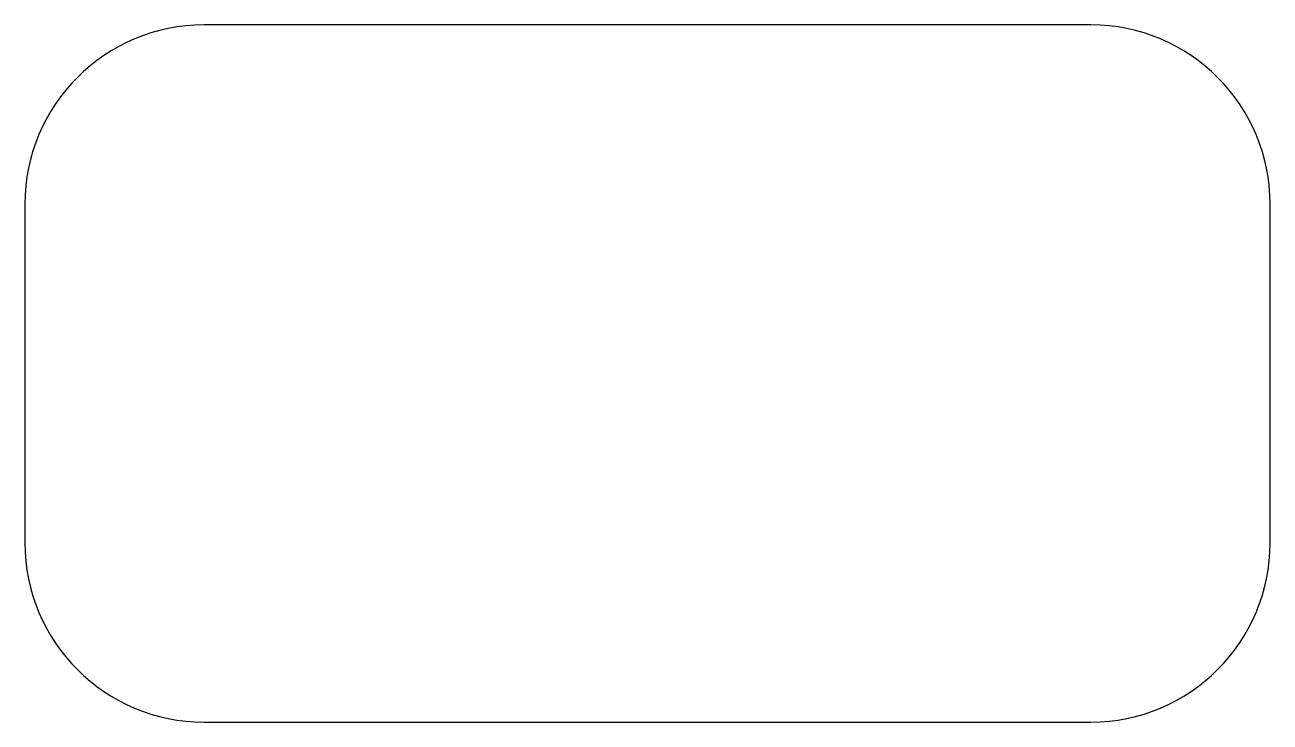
# Model space of a CAD drawing. Header units: millimetres. Extents: x 0 to 125, y 0 to 70.
import ezdxf

# ---------------------------------------------------------------- set-up
doc = ezdxf.new("R2010")
doc.units = ezdxf.units.MM

msp = doc.modelspace()

# ---------------------------------------------------------------- linework, layer by layer
at = {"layer": 'CUT'}
for p, q in [((107, 70), (18, 70)), ((0, 52), (0, 18)), ((125, 18), (125, 52)), ((18, 0), (107, 0))]:
    msp.add_line(p, q, dxfattribs=at)
for centre, start, end in [((18, 52), 90, 180), ((107, 52), 0, 90), ((18, 18), 180, 270), ((107, 18), 270, 360)]:
    msp.add_arc(centre, 18, start, end, dxfattribs=at)

doc.saveas('drawing.dxf')
